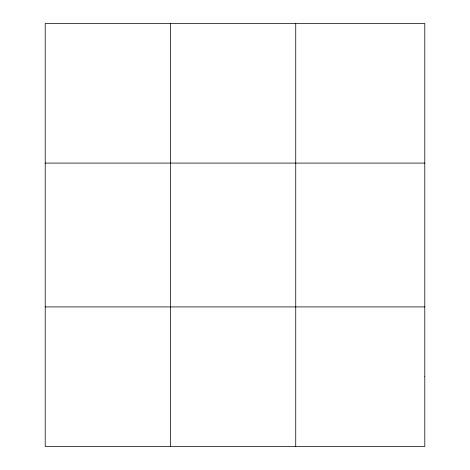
<?xml version="1.0" encoding="UTF-8"?>
<svg xmlns="http://www.w3.org/2000/svg" width="470" height="470" viewBox="0 0 470 470"><rect width="100%" height="100%" fill="white"/><g stroke="black" fill="none" stroke-linecap="round" stroke-linejoin="round"><path stroke-width="0.7" d="M170.469 446.5L170.469 23.5M295.736 446.5L295.736 23.5M45.208 163.09L424.792 163.09M45.208 306.91L424.792 306.91M424.792 376.705L424.792 446.5L45.208 446.5L45.208 23.5L424.792 23.5L424.792 376.705"/></g></svg>
